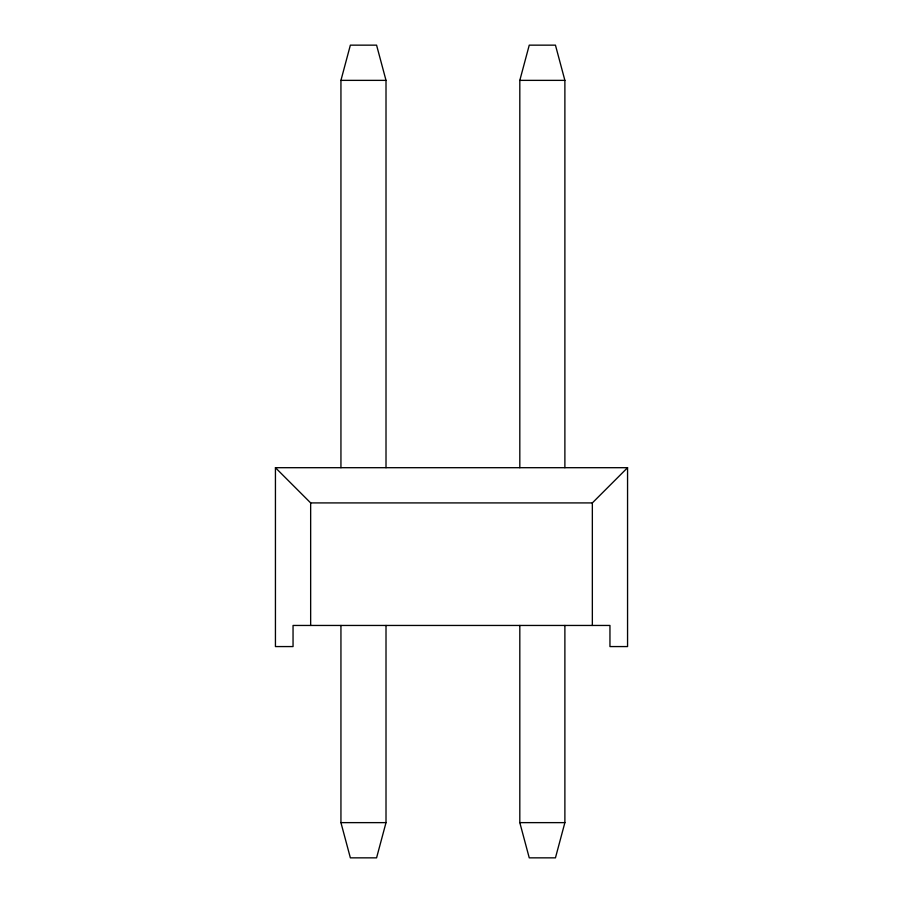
<?xml version="1.0" encoding="UTF-8"?>
<svg xmlns="http://www.w3.org/2000/svg" width="903" height="903" viewBox="0 0 903 903"><rect width="100%" height="100%" fill="white"/><g stroke="black" fill="none" stroke-linecap="round" stroke-linejoin="round"><path stroke-width="1.35" d="M340.939 467.698L340.939 80.367L350.364 45.15L376.574 45.15L386.01 80.367L386.01 467.698M519.812 467.698L519.812 80.367L529.248 45.15L555.447 45.15L564.883 80.367L564.883 467.698M386.01 625.452L386.01 822.633L376.574 857.85L350.364 857.85L340.939 822.633L340.939 625.452M564.883 625.452L564.883 822.633L555.447 857.85L529.248 857.85L519.812 822.633L519.812 625.452M592.345 625.452L592.345 502.915L627.562 467.698L275.438 467.698L275.438 646.571L293.046 646.571L293.046 625.452L609.954 625.452L609.954 646.571L627.562 646.571L627.562 467.698M340.939 80.367L386.01 80.367M519.812 80.367L564.883 80.367M275.438 467.698L310.655 502.915L592.345 502.915M340.939 822.633L386.01 822.633M519.812 822.633L564.883 822.633M310.655 502.915L310.655 625.452"/></g></svg>
